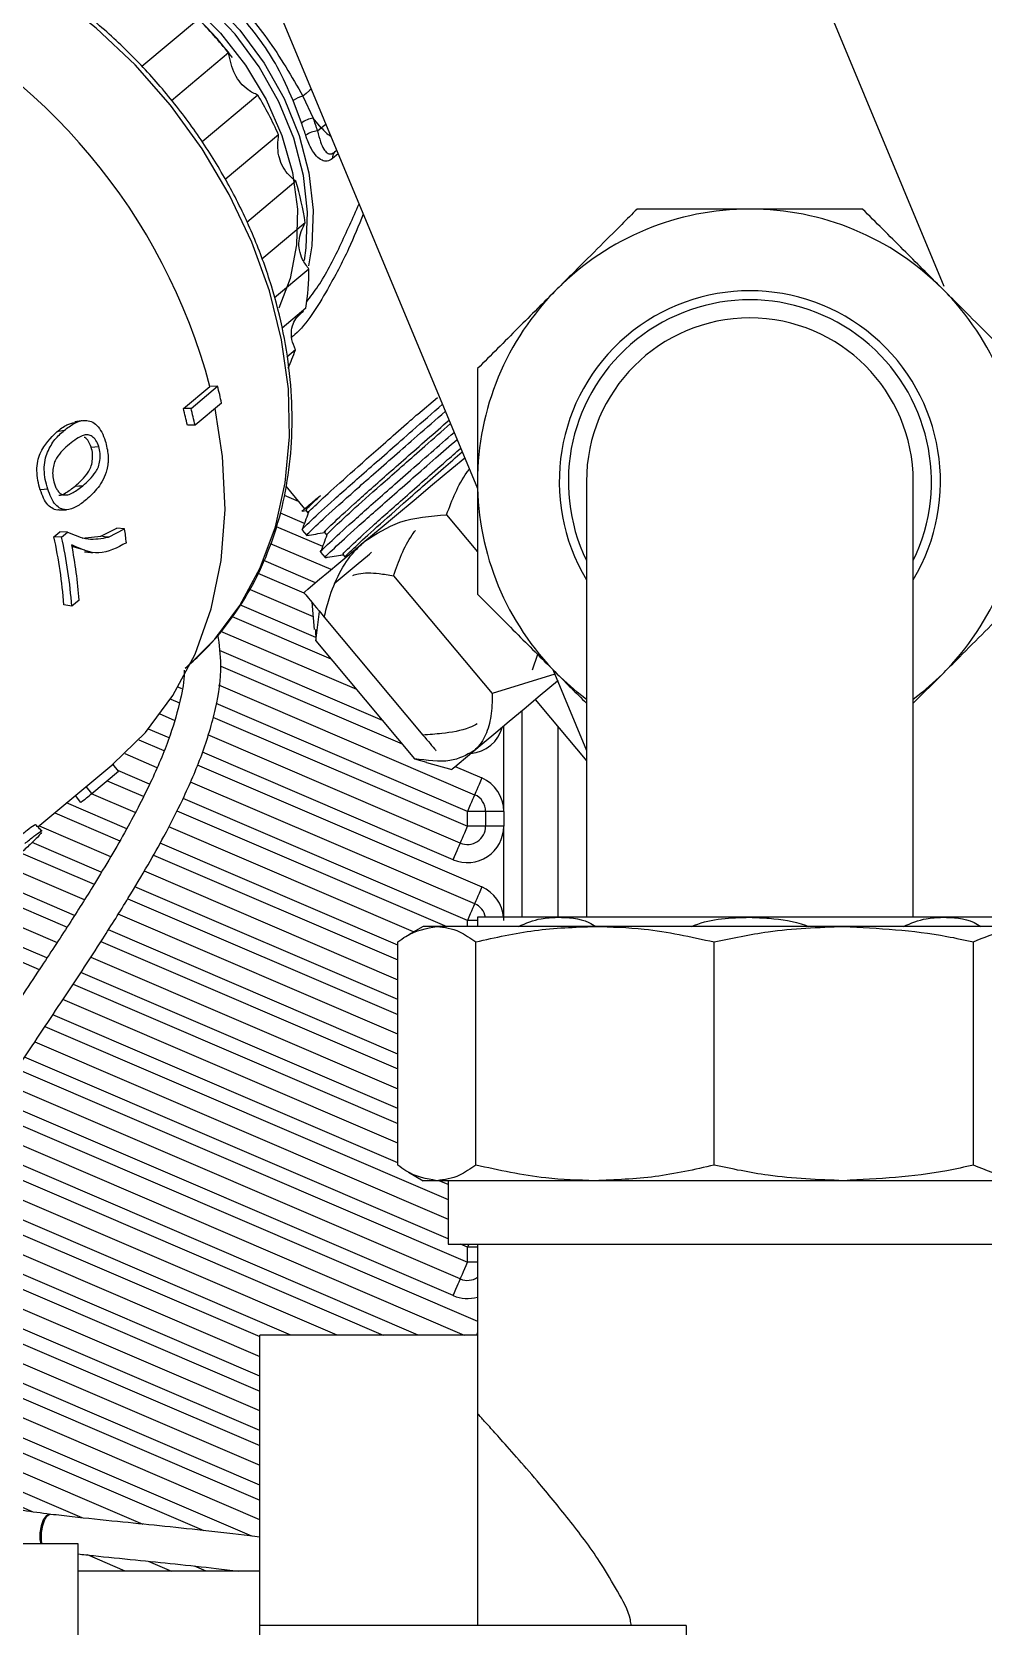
# Model space of a CAD drawing. Extents: x 75 to 2075, y 25 to 1460.
# Drawn here: x 1116.3 to 1191.2, y 955.8 to 1081.2 of the extents above; entities that cross this region are included whole.
import ezdxf

# ---------------------------------------------------------------- set-up
doc = ezdxf.new("R2010")
doc.units = 0
doc.header["$LTSCALE"] = 5
doc.linetypes.add('SLD-KATı', pattern=[0])
doc.layers.get('0').update_dxf_attribs({"linetype": 'CONTINUOUS'})

msp = doc.modelspace()

# ---------------------------------------------------------------- linework, layer by layer
at = {"color": 7, "linetype": 'SLD-KATı'}
for p, q in [((1188.121, 1061.194), (1166.719, 1112.599)), ((1125.046, 1108.623), (1151.412, 1045.294)), ((1129.444, 1082.227), (1124.997, 1078.505)), ((1131.819, 1079.563), (1127.335, 1075.81)), ((1134.123, 1076.244), (1129.727, 1072.565)), ((1137.668, 1076.171), (1138.48, 1074.439)), ((1137.555, 1074.058), (1136.893, 1075.835)), ((1139.117, 1073.678), (1138.48, 1074.439)), ((1138.823, 1073.432), (1139.117, 1073.678)), ((1135.757, 1073.13), (1131.541, 1069.601)), ((1140.334, 1071.902), (1140.161, 1071.757)), ((1137.118, 1069.468), (1133.251, 1066.231)), ((1137.853, 1066.209), (1134.433, 1063.347)), ((1138.138, 1062.563), (1135.429, 1060.296)), ((1137.9, 1059.477), (1136.033, 1057.914)), ((1137.081, 1056.204), (1136.407, 1055.64)), ((1128.265, 1051.591), (1130.353, 1053.339)), ((1128.867, 1051.603), (1130.954, 1053.351)), ((1130.954, 1053.351), (1130.353, 1053.339)), ((1146.699, 1051.157), (1148.267, 1052.47)), ((1128.867, 1051.603), (1128.265, 1051.591)), ((1131.27, 1052.022), (1129.182, 1050.274)), ((1129.182, 1050.274), (1128.575, 1050.287)), ((1159.983, 1045.859), (1159.983, 1011.574)), ((1185.698, 1011.574), (1185.698, 1045.859)), ((1136.183, 1044.791), (1137.3, 1044.312)), ((1136.317, 1045.488), (1137.803, 1043.712)), ((1139.031, 1044.74), (1139.04, 1044.747)), ((1139.044, 1044.741), (1139.031, 1044.74)), ((1137.622, 1043.531), (1137.912, 1043.582)), ((1137.908, 1043.586), (1138.086, 1043.374)), ((1121.755, 1041.542), (1123.023, 1042.19)), ((1122.371, 1041.48), (1123.64, 1042.121)), ((1123.64, 1042.121), (1123.023, 1042.19)), ((1148.975, 1043.244), (1151.412, 1040.332)), ((1118.073, 1041.498), (1118.536, 1041.886)), ((1118.68, 1041.485), (1118.073, 1041.498)), ((1119.143, 1041.873), (1118.536, 1041.886)), ((1118.68, 1041.485), (1119.143, 1041.873)), ((1120.3, 1041.403), (1121.755, 1041.542)), ((1139.88, 1038.921), (1135.119, 1040.961)), ((1137.603, 1042.038), (1137.967, 1041.604)), ((1139.364, 1041.847), (1139.541, 1041.635)), ((1120.495, 1040.453), (1119.496, 1040.73)), ((1139.059, 1040.299), (1139.422, 1039.864)), ((1140.819, 1040.108), (1140.997, 1039.896)), ((1144.801, 1038.445), (1152.566, 1029.168)), ((1133.507, 1037.367), (1138.469, 1035.24)), ((1119.484, 1036.046), (1118.862, 1036.16)), ((1120.057, 1036.525), (1119.484, 1036.046)), ((1138.372, 1036.354), (1138.557, 1034.217)), ((1138.685, 1033.327), (1138.971, 1035.639)), ((1139.349, 1035.188), (1147.114, 1025.91)), ((1141.902, 1029.483), (1131.202, 1034.069)), ((1138.663, 1034.226), (1138.685, 1033.327)), ((1138.685, 1033.327), (1146.45, 1024.049)), ((1156.138, 1032.257), (1155.696, 1031.004)), ((1157.34, 1031.056), (1159.983, 1024.705)), ((1131.024, 1029.859), (1151.18, 1021.221)), ((1157.485, 1030.706), (1152.566, 1029.168)), ((1185.698, 1028.412), (1187.993, 1030.707)), ((1127.552, 1027.061), (1126.43, 1027.542)), ((1154.903, 1027.835), (1154.903, 1011.574)), ((1150.055, 1017.418), (1130.175, 1025.937)), ((1157.76, 1011.574), (1157.76, 1026.545)), ((1116.809, 1018.68), (1122.785, 1023.682)), ((1123.157, 1023.062), (1122.7, 1023.61)), ((1123.653, 1024.447), (1126.175, 1023.366)), ((1146.45, 1024.049), (1147.401, 1023.788)), ((1147.389, 1023.743), (1149.375, 1023.208)), ((1121.069, 1021.314), (1123.157, 1023.062)), ((1128.799, 1022.241), (1151.18, 1012.649)), ((1120.186, 1020.618), (1119.766, 1021.154)), ((1121.069, 1021.314), (1120.612, 1021.863)), ((1124.455, 1019.817), (1121.033, 1021.284)), ((1150.617, 1018.731), (1150.617, 1019.908)), ((1152.046, 1019.908), (1150.617, 1019.908)), ((1152.046, 1019.908), (1152.046, 1018.731)), ((1153.475, 1019.908), (1152.046, 1019.908)), ((1153.475, 1019.908), (1153.475, 1018.731)), ((1116.911, 1018.765), (1122.524, 1016.359)), ((1146.372, 1010.424), (1127.104, 1018.682)), ((1152.046, 1018.731), (1150.617, 1018.731)), ((1153.475, 1018.731), (1152.046, 1018.731)), ((1153.475, 1011.336), (1153.475, 1018.731)), ((1120.471, 1012.953), (1114.053, 1015.704)), ((1125.188, 1015.218), (1145.15, 1006.662)), ((1110.769, 1012.826), (1118.317, 1009.591)), ((1145.15, 1002.377), (1123.125, 1011.816)), ((1147.126, 1010.859), (1145.968, 1010.191)), ((1148.21, 1010.859), (1147.126, 1010.859)), ((1160.646, 1010.859), (1148.21, 1010.859)), ((1157.688, 1011.574), (1151.412, 1011.574)), ((1172.84, 1011.574), (1157.688, 1011.574)), ((1180.226, 1010.859), (1160.646, 1010.859)), ((1187.993, 1011.574), (1172.84, 1011.574)), ((1195.48, 1010.859), (1180.226, 1010.859)), ((1194.269, 1011.574), (1187.993, 1011.574)), ((1145.15, 992.083), (1145.15, 1009.636)), ((1151.269, 992.083), (1151.269, 1009.636)), ((1170.024, 992.083), (1170.024, 1009.636)), ((1190.429, 992.083), (1190.429, 1009.636)), ((1120.977, 1008.451), (1145.15, 998.091)), ((1145.15, 993.805), (1118.785, 1005.105)), ((1116.565, 1001.77), (1149.091, 987.831)), ((1150.055, 983.132), (1114.358, 998.43)), ((1112.175, 995.08), (1150.357, 978.717)), ((1140.357, 978.717), (1110.114, 991.678)), ((1145.968, 991.528), (1147.126, 990.859)), ((1148.21, 990.859), (1147.126, 990.859)), ((1160.646, 990.859), (1148.21, 990.859)), ((1149.091, 990.859), (1149.091, 985.859)), ((1180.226, 990.859), (1160.646, 990.859)), ((1195.48, 990.859), (1180.226, 990.859)), ((1108.095, 988.257), (1134.269, 977.04)), ((1149.091, 985.859), (1196.59, 985.859)), ((1151.412, 985.859), (1151.412, 978.717)), ((1134.269, 972.754), (1106.336, 984.726)), ((1150.617, 984.445), (1150.617, 985.622)), ((1104.738, 981.125), (1134.269, 968.469)), ((1151.412, 978.717), (1134.269, 978.717)), ((1134.269, 955.859), (1134.269, 978.717)), ((1151.412, 978.717), (1151.412, 955.859)), ((1134.269, 964.183), (1103.635, 977.312)), ((1103.544, 973.065), (1125.069, 963.84)), ((1151.455, 972.538), (1151.412, 972.538)), ((1119.983, 962.288), (1104.983, 962.288)), ((1119.983, 860.859), (1119.983, 962.288)), ((1123.69, 960.145), (1120.725, 961.416)), ((1134.269, 960.145), (1119.983, 960.145)), ((1134.269, 954.238), (1134.269, 955.859)), ((1167.84, 955.859), (1134.269, 955.859)), ((1167.84, 955.859), (1167.84, 904.273))]:
    msp.add_line(p, q, dxfattribs=at)
at = {"color": 8, "linetype": 'SLD-KATı'}
for p, q in [((1140.448, 1071.629), (1140.005, 1071.258)), ((1137.785, 1042.55), (1135.899, 1043.359)), ((1135.563, 1042.326), (1139.221, 1040.758)), ((1138.652, 1037.893), (1134.59, 1039.634)), ((1140.769, 1040.094), (1140.865, 1040.053)), ((1134.123, 1038.657), (1137.744, 1037.105)), ((1138.678, 1033.596), (1132.712, 1036.153)), ((1132.107, 1035.235), (1139.874, 1031.907)), ((1143.931, 1027.059), (1131.104, 1032.557)), ((1131.208, 1031.335), (1145.467, 1025.224)), ((1128.144, 1029.539), (1127.844, 1029.668)), ((1127.266, 1028.738), (1127.95, 1028.445)), ((1150.617, 1019.908), (1130.84, 1028.384)), ((1130.588, 1027.315), (1150.617, 1018.731)), ((1127.131, 1025.688), (1125.507, 1026.384)), ((1153.475, 1019.908), (1153.475, 1026.639)), ((1124.746, 1025.533), (1126.719, 1024.687)), ((1149.492, 1016.105), (1129.762, 1024.56)), ((1129.359, 1023.556), (1151.743, 1013.963)), ((1149.644, 1023.433), (1151.743, 1022.534)), ((1122.261, 1022.312), (1125.108, 1021.092)), ((1125.603, 1022.057), (1123.1, 1023.13)), ((1150.617, 1011.336), (1128.239, 1020.927)), ((1118.139, 1019.793), (1123.253, 1017.601)), ((1123.802, 1018.543), (1119.069, 1020.571)), ((1127.753, 1019.958), (1148.984, 1010.859)), ((1121.796, 1015.117), (1116.353, 1017.45)), ((1145.15, 1009.394), (1126.433, 1017.415)), ((1115.477, 1016.648), (1121.243, 1014.177)), ((1125.902, 1016.466), (1145.15, 1008.217)), ((1119.7, 1011.73), (1113.032, 1014.587)), ((1112.102, 1013.809), (1119.111, 1010.805)), ((1145.15, 1005.108), (1124.451, 1013.979)), ((1123.892, 1013.041), (1145.15, 1003.931)), ((1108.554, 1011.044), (1116.921, 1007.458)), ((1117.523, 1008.377), (1109.564, 1011.788)), ((1151.427, 1011.336), (1150.617, 1011.336)), ((1150.617, 1010.859), (1150.617, 1011.336)), ((1121.772, 1009.664), (1145.15, 999.645)), ((1145.15, 1000.822), (1122.358, 1010.59)), ((1145.15, 996.537), (1120.182, 1007.237)), ((1119.58, 1006.318), (1145.15, 995.359)), ((1145.15, 992.251), (1117.981, 1003.895)), ((1117.371, 1002.979), (1149.091, 989.385)), ((1115.152, 999.644), (1150.617, 984.445)), ((1149.091, 986.276), (1115.76, 1000.561)), ((1149.492, 981.819), (1113.564, 997.216)), ((1112.963, 996.297), (1151.412, 979.819)), ((1146.73, 978.717), (1111.428, 993.846)), ((1110.862, 992.912), (1143.984, 978.717)), ((1149.091, 990.562), (1148.397, 990.859)), ((1108.801, 989.509), (1134.269, 978.594)), ((1136.73, 978.717), (1109.367, 990.444)), ((1134.269, 975.486), (1107.457, 986.977)), ((1106.974, 986.006), (1134.269, 974.309)), ((1150.617, 985.622), (1150.064, 985.859)), ((1150.719, 985.859), (1150.617, 985.622)), ((1151.412, 985.622), (1150.617, 985.622)), ((1151.412, 984.445), (1150.617, 984.445)), ((1134.269, 971.2), (1105.697, 983.445)), ((1105.234, 982.466), (1134.269, 970.023)), ((1134.269, 966.914), (1104.242, 979.783)), ((1103.978, 978.719), (1134.269, 965.737)), ((1133.648, 962.895), (1103.457, 975.834)), ((1103.171, 974.779), (1129.86, 963.341)), ((1120.289, 964.334), (1104.059, 971.29)), ((1104.881, 969.76), (1116.372, 964.836)), ((1125.5, 960.924), (1127.317, 960.145)), ((1120.064, 960.145), (1119.983, 960.18)), ((1130.064, 960.145), (1129.137, 960.542))]:
    msp.add_line(p, q, dxfattribs=at)
at = {"color": 8, "linetype": 'SLD-KATı', "flags": 128}
for points in [[(1128.856, 1031.57), (1130.727, 1033.455), (1132.71, 1036.097), (1134.311, 1039.053), (1135.506, 1042.283), (1136.279, 1045.74), (1136.62, 1049.378), (1136.522, 1053.144), (1135.989, 1056.986), (1135.027, 1060.849), (1133.65, 1064.68), (1131.876, 1068.425), (1129.732, 1072.031), (1127.247, 1075.448), (1124.455, 1078.627), (1121.397, 1081.524), (1118.115, 1084.099), (1114.655, 1086.314), (1111.066, 1088.14), (1107.398, 1089.55), (1103.702, 1090.525), (1100.031, 1091.051), (1096.436, 1091.12), (1094.371, 1090.946)], [(1137.78, 1063.242), (1137.931, 1064.244), (1138.038, 1067.04), (1137.708, 1069.932), (1136.948, 1072.848), (1135.778, 1075.718), (1134.225, 1078.47), (1132.329, 1081.037), (1130.136, 1083.356), (1127.7, 1085.369), (1125.082, 1087.026), (1122.344, 1088.288), (1119.556, 1089.122), (1117.579, 1089.444)], [(1120.956, 1087.919), (1121.032, 1087.895), (1123.784, 1086.783), (1126.438, 1085.254), (1128.925, 1083.348), (1131.181, 1081.115), (1133.146, 1078.612), (1134.771, 1075.905), (1136.013, 1073.063), (1136.84, 1070.16), (1137.23, 1067.271), (1137.174, 1064.471), (1136.672, 1061.832), (1135.772, 1059.491)], [(1138.327, 1076.723), (1138.183, 1076.602), (1137.92, 1076.382), (1137.668, 1076.171)], [(1139.117, 1073.678), (1139.384, 1073.902), (1139.471, 1073.975)], [(1151.412, 978.904), (1151.345, 978.748), (1151.331, 978.717)]]:
    msp.add_lwpolyline(points, dxfattribs=at)
at = {"color": 7, "linetype": 'SLD-KATı', "flags": 128}
for points in [[(1114.439, 1089.852), (1116.995, 1089.906), (1119.794, 1089.515), (1122.612, 1088.672), (1125.377, 1087.397), (1128.023, 1085.723), (1130.484, 1083.689), (1132.699, 1081.347), (1134.615, 1078.754), (1136.183, 1075.973), (1137.365, 1073.074), (1138.133, 1070.127), (1138.467, 1067.206), (1138.359, 1064.381), (1138.097, 1062.826)], [(1122.7, 1023.611), (1125.272, 1026.111), (1127.442, 1029.012), (1129.177, 1032.268), (1130.451, 1035.832), (1131.245, 1039.649), (1131.546, 1043.662), (1131.351, 1047.811), (1130.757, 1051.593)], [(1118.883, 1049.869), (1118.598, 1049.815), (1118.313, 1049.761)], [(1121.01, 1048.56), (1121.304, 1048.589), (1121.598, 1048.618)], [(1142.543, 1041.15), (1143.738, 1042.15), (1145.033, 1043.234), (1146.416, 1044.392), (1147.874, 1045.612), (1149.392, 1046.883), (1150.399, 1047.726)], [(1117.588, 1045.262), (1117.294, 1045.233), (1117, 1045.204)], [(1119.744, 1045.491), (1120.042, 1045.505), (1120.341, 1045.518)], [(1122.371, 1041.48), (1122.063, 1041.511), (1121.755, 1041.542)], [(1137.73, 1037.122), (1137.809, 1037.188), (1138.046, 1037.386), (1138.438, 1037.714), (1138.981, 1038.169), (1139.67, 1038.746), (1140.499, 1039.44), (1141.46, 1040.244), (1142.543, 1041.15)], [(1140.124, 1037.82), (1140.918, 1038.485), (1141.846, 1039.262), (1142.899, 1040.143), (1143.07, 1040.286)], [(1151.127, 1024.674), (1151.921, 1025.339), (1152.849, 1026.116), (1153.902, 1026.997), (1155.069, 1027.974), (1156.34, 1029.038), (1157.702, 1030.178), (1157.76, 1030.226)], [(1159.983, 1028.717), (1159.246, 1029.295), (1157.688, 1030.707)], [(1187.993, 1030.707), (1186.435, 1029.295), (1185.698, 1028.717)], [(1155.948, 1028.71), (1157.152, 1027.272), (1159.875, 1024.019), (1159.983, 1023.889)], [(1149.375, 1023.208), (1149.419, 1023.245), (1149.616, 1023.41), (1149.969, 1023.705), (1150.474, 1024.128), (1151.127, 1024.674)], [(1151.743, 1022.534), (1151.633, 1022.278), (1151.528, 1022.032), (1151.43, 1021.804), (1151.345, 1021.606), (1151.275, 1021.442), (1151.223, 1021.321), (1151.191, 1021.246), (1151.18, 1021.221)], [(1151.18, 1021.221), (1151.169, 1021.196), (1151.137, 1021.121), (1151.085, 1021), (1151.015, 1020.836), (1150.93, 1020.637), (1150.833, 1020.41), (1150.727, 1020.164), (1150.617, 1019.908)], [(1150.055, 1017.418), (1150.066, 1017.443), (1150.098, 1017.518), (1150.15, 1017.639), (1150.22, 1017.802), (1150.305, 1018.001), (1150.402, 1018.228), (1150.508, 1018.474), (1150.617, 1018.731)], [(1149.492, 1016.105), (1149.602, 1016.361), (1149.707, 1016.607), (1149.805, 1016.834), (1149.89, 1017.033), (1149.96, 1017.196), (1150.012, 1017.318), (1150.044, 1017.392), (1150.055, 1017.418)], [(1151.743, 1013.963), (1151.633, 1013.706), (1151.528, 1013.46), (1151.43, 1013.233), (1151.345, 1013.034), (1151.275, 1012.871), (1151.223, 1012.749), (1151.191, 1012.675), (1151.18, 1012.649)], [(1151.18, 1012.649), (1151.169, 1012.624), (1151.137, 1012.55), (1151.085, 1012.428), (1151.015, 1012.265), (1150.93, 1012.066), (1150.833, 1011.839), (1150.727, 1011.593), (1150.617, 1011.336)], [(1150.055, 983.132), (1150.066, 983.157), (1150.098, 983.232), (1150.15, 983.353), (1150.22, 983.516), (1150.305, 983.715), (1150.402, 983.942), (1150.508, 984.189), (1150.617, 984.445)], [(1149.492, 981.819), (1149.602, 982.075), (1149.707, 982.321), (1149.805, 982.548), (1149.89, 982.747), (1149.96, 982.911), (1150.012, 983.032), (1150.044, 983.107), (1150.055, 983.132)], [(1117.83, 964.604), (1117.736, 964.614), (1117.476, 964.491), (1117.239, 964.171), (1117.059, 963.702), (1116.965, 963.156), (1116.971, 962.615), (1117.034, 962.288)], [(1117.097, 963.193), (1117.189, 963.737), (1117.347, 964.198), (1117.546, 964.506), (1117.756, 964.614), (1117.777, 964.613)], [(1117.131, 962.288), (1117.085, 962.649), (1117.097, 963.193)]]:
    msp.add_lwpolyline(points, dxfattribs=at)
at = {"color": 7, "linetype": 'SLD-KATı'}
for centre, radius, start, end in [((1084.71, 1041.18), 47.234, 14.91664, 65.02554), ((1111.958, 1063.988), 25.263, 37.07076, 46.74956), ((1107.24, 1060.038), 31.39, 38.46274, 44.9803), ((1108.374, 1060.741), 30.056, 24.34254, 31.05082), ((1138.856, 1072.364), 3.988, 107.3296, 119.49327), ((1138.819, 1072.298), 2.167, 98.99504, 125.68551), ((1115.527, 1065.998), 23.456, 17.5897, 20.09996), ((1139.008, 1071.492), 1.949, 95.4492, 125.14321), ((1115.673, 1066.093), 24.285, 17.58976, 20.0985), ((1140.515, 1071.373), 0.523, 132.68166, 192.68851), ((1112.4, 1062.187), 25.768, 8.97772, 16.41202), ((1172.84, 1045.859), 21.429, 90, 135), ((1172.84, 1045.859), 21.429, 45, 90), ((1117.65, 1062.591), 20.488, 351.25716, 359.92107), ((1172.84, 1045.859), 21.429, 135, 180), ((1172.84, 1045.859), 21.429, 360, 45), ((1172.84, 1045.859), 15, 328.99728, 211.00272), ((1172.84, 1045.859), 14.286, 334.15807, 205.84193), ((1172.84, 1045.859), 12.857, 0, 180), ((1121.385, 1061.751), 16.647, 335.24411, 340.53759), ((1091.001, 1043.159), 41.233, 12.4119, 14.31006), ((1089.018, 1041.581), 40.504, 12.41233, 14.30886), ((1088.856, 1041.398), 41.292, 12.41303, 14.30851), ((1172.84, 1045.859), 21.429, 180, 225), ((1172.84, 1045.859), 21.429, 315, 360), ((1085.955, 1036.877), 38.048, 6.27425, 7.92214), ((1080.98, 1033.287), 37.99, 4.33688, 12.48219), ((1080.887, 1033.119), 38.707, 4.33701, 12.48226), ((1081.867, 1033.647), 38.298, 4.31113, 10.87338), ((1150.617, 1019.908), 2.857, 0, 66.80141), ((1106.398, 1039.018), 22.993, 306.84666, 309.64851), ((1150.617, 1019.908), 1.429, 0, 66.80141), ((1150.617, 1018.731), 2.857, 246.80141, 0), ((1150.617, 1018.731), 1.429, 246.80141, 0), ((1150.617, 1011.336), 1.429, 9.56172, 66.80141), ((1150.617, 984.445), 1.429, 246.80141, 303.78681)]:
    msp.add_arc(centre, radius, start, end, dxfattribs=at)
at = {"color": 8, "linetype": 'SLD-KATı'}
for centre, radius, start, end in [((1141.541, 1075.685), 3.147, 219.61071, 237.9219), ((1150.617, 1027.302), 2.857, 274.98551, 344.87201), ((1150.617, 1011.336), 2.857, 4.76419, 66.80141), ((1150.617, 984.445), 2.857, 246.80141, 286.14399)]:
    msp.add_arc(centre, radius, start, end, dxfattribs=at)
at = {"color": 7, "linetype": 'SLD-KATı'}
for points, knots in [([(1128.39, 1031.167), (1128.817, 1031.543), (1130.03, 1032.611), (1131.794, 1034.632), (1133.555, 1037.297), (1134.957, 1040.233), (1135.987, 1043.399), (1136.631, 1046.758), (1136.881, 1050.267), (1136.732, 1053.882), (1136.187, 1057.558), (1135.252, 1061.247), (1133.94, 1064.902), (1132.267, 1068.476), (1130.254, 1071.925), (1127.927, 1075.204), (1125.317, 1078.274), (1122.454, 1081.094), (1119.375, 1083.629), (1116.118, 1085.848), (1112.725, 1087.72), (1109.236, 1089.224), (1105.696, 1090.334), (1102.148, 1091.049), (1098.652, 1091.31), (1096.137, 1091.298), (1094.846, 1091.071), (1094.65, 1091.037)], [0, 0, 0, 0, 0.022651, 0.0643201, 0.1060128, 0.1477649, 0.1896114, 0.2315661, 0.2736228, 0.3157637, 0.3579663, 0.4002103, 0.4424789, 0.4847612, 0.5270503, 0.5693437, 0.6116419, 0.6539469, 0.6962597, 0.7385818, 0.7809133, 0.8232505, 0.8655851, 0.9079027, 0.9501843, 0.9924033, 1, 1, 1, 1]), ([(1136.893, 1075.835), (1136.501, 1076.723), (1135.475, 1079.051), (1133.771, 1081.37), (1131.261, 1084.119), (1129.524, 1085.363), (1128.012, 1086.446)], [0, 0, 0, 0, 0.2080431, 0.5453741, 0.6041414, 1, 1, 1, 1]), ([(1128.479, 1087.15), (1129.578, 1086.241), (1131.908, 1084.312), (1135.087, 1080.626), (1136.779, 1077.706), (1137.668, 1076.171)], [0, 0, 0, 0, 0.2973693, 0.630594, 1, 1, 1, 1]), ([(1134.123, 1076.244), (1133.86, 1076.368), (1133.363, 1076.604), (1132.748, 1077.194), (1132.102, 1078.166), (1131.936, 1078.986), (1131.819, 1079.563)], [0, 0, 0, 0, 0.2090017, 0.39533, 0.5749394, 1, 1, 1, 1]), ([(1138.823, 1073.432), (1138.895, 1073.132), (1139.027, 1072.577), (1139.291, 1072.007), (1139.562, 1071.687), (1139.851, 1071.57), (1140.058, 1071.696), (1140.161, 1071.757)], [0, 0, 0, 0, 0.2647439, 0.4897705, 0.6743717, 0.8391121, 1, 1, 1, 1]), ([(1137.118, 1069.468), (1136.886, 1069.664), (1136.446, 1070.035), (1135.992, 1070.755), (1135.623, 1071.817), (1135.702, 1072.588), (1135.757, 1073.13)], [0, 0, 0, 0, 0.209001, 0.3953281, 0.5749416, 1, 1, 1, 1]), ([(1140.005, 1071.258), (1139.866, 1071.172), (1139.589, 1070.999), (1139.154, 1071.089), (1138.718, 1071.428), (1138.263, 1072.074), (1138.018, 1072.732), (1137.887, 1073.086)], [0, 0, 0, 0, 0.1728159, 0.34380032, 0.52791467, 0.74592522, 1, 1, 1, 1]), ([(1137.938, 1059.97), (1138.254, 1060.38), (1139.242, 1061.663), (1140.627, 1064.377), (1141.596, 1066.587), (1142.084, 1067.699)], [0, 0, 0, 0, 0.189632, 0.5923326, 1, 1, 1, 1]), ([(1163.964, 1067.288), (1163.564, 1066.887), (1162.556, 1065.88), (1160.829, 1064.153), (1159.109, 1062.433), (1158.048, 1061.372), (1157.688, 1061.012)], [0, 0, 0, 0, 0.2056148, 0.5170125, 0.8361679, 1, 1, 1, 1]), ([(1172.84, 1067.288), (1171.652, 1067.288), (1168.535, 1067.288), (1165.711, 1067.288), (1163.964, 1067.288)], [0, 0, 0, 0, 0.3814205, 1, 1, 1, 1]), ([(1181.716, 1067.288), (1180.612, 1067.288), (1178.367, 1067.288), (1175.313, 1067.288), (1173.44, 1067.288), (1172.84, 1067.288)], [0, 0, 0, 0, 0.3967468, 0.8067535, 1, 1, 1, 1]), ([(1187.993, 1061.012), (1186.951, 1062.054), (1184.745, 1064.259), (1182.762, 1066.242), (1181.716, 1067.288)], [0, 0, 0, 0, 0.4724925, 1, 1, 1, 1]), ([(1138.138, 1062.563), (1137.958, 1062.811), (1137.618, 1063.282), (1137.37, 1064.06), (1137.313, 1065.109), (1137.63, 1065.755), (1137.853, 1066.209)], [0, 0, 0, 0, 0.2090022, 0.3953267, 0.5749385, 1, 1, 1, 1]), ([(1157.688, 1061.012), (1156.646, 1059.97), (1154.441, 1057.764), (1152.458, 1055.781), (1151.412, 1054.735)], [0, 0, 0, 0, 0.4724925, 1, 1, 1, 1]), ([(1194.269, 1054.735), (1193.868, 1055.136), (1192.861, 1056.144), (1191.134, 1057.871), (1189.414, 1059.59), (1188.353, 1060.652), (1187.993, 1061.012)], [0, 0, 0, 0, 0.2056133, 0.517011, 0.8361663, 1, 1, 1, 1]), ([(1137.081, 1056.204), (1136.971, 1056.481), (1136.764, 1057.005), (1136.748, 1057.765), (1136.974, 1058.606), (1137.422, 1059.003), (1137.715, 1059.264)], [0, 0, 0, 0, 0.2279289, 0.431129, 0.627003, 1, 1, 1, 1]), ([(1151.412, 1054.735), (1151.412, 1053.631), (1151.412, 1051.386), (1151.412, 1048.332), (1151.412, 1046.459), (1151.412, 1045.859)], [0, 0, 0, 0, 0.3967468, 0.8067535, 1, 1, 1, 1]), ([(1137.641, 1042.084), (1137.63, 1042.079), (1137.466, 1041.989), (1138.227, 1042.714), (1139.947, 1044.296), (1142.763, 1046.783), (1145.754, 1049.403), (1147.854, 1051.235), (1148.649, 1051.929)], [0, 0, 0, 0, 0.0149184, 0.2269861, 0.4434008, 0.655749, 0.8695841, 1, 1, 1, 1]), ([(1138.052, 1041.674), (1138.022, 1041.657), (1137.823, 1041.544), (1138.578, 1042.268), (1140.314, 1043.864), (1143.127, 1046.348), (1146.076, 1048.932), (1148.129, 1050.723), (1148.879, 1051.377)], [0, 0, 0, 0, 0.0374831, 0.2462706, 0.4593374, 0.6684004, 0.8789282, 1, 1, 1, 1]), ([(1138.121, 1043.411), (1138.112, 1043.407), (1137.96, 1043.327), (1138.652, 1043.992), (1140.171, 1045.4), (1142.63, 1047.585), (1144.958, 1049.631), (1146.403, 1050.898), (1146.699, 1051.157)], [0, 0, 0, 0, 0.01420108, 0.24999773, 0.47790093, 0.70207203, 0.93898573, 1, 1, 1, 1]), ([(1117, 1045.204), (1116.931, 1045.447), (1116.793, 1045.932), (1116.713, 1046.72), (1116.777, 1047.468), (1117.208, 1048.69), (1117.822, 1049.285), (1118.313, 1049.761)], [0, 0, 0, 0, 0.1253579, 0.2505853, 0.3755796, 0.5009815, 1, 1, 1, 1]), ([(1117.588, 1045.262), (1117.518, 1045.509), (1117.377, 1046.003), (1117.292, 1046.801), (1117.352, 1047.561), (1117.639, 1048.379), (1118.132, 1049.211), (1118.633, 1049.65), (1118.883, 1049.869)], [0, 0, 0, 0, 0.12649888, 0.25254662, 0.37765723, 0.50245787, 0.75110877, 1, 1, 1, 1]), ([(1118.313, 1049.761), (1118.569, 1049.972), (1119.008, 1050.336), (1119.518, 1050.446), (1119.732, 1050.492)], [0, 0, 0, 0, 0.580794, 1, 1, 1, 1]), ([(1118.883, 1049.869), (1119.141, 1050.068), (1119.655, 1050.466), (1120.388, 1050.713), (1121.011, 1050.607), (1121.468, 1050.299), (1121.857, 1049.752), (1122.028, 1049.284), (1122.113, 1049.05)], [0, 0, 0, 0, 0.24890463, 0.49748371, 0.62231372, 0.74753239, 0.87347488, 1, 1, 1, 1]), ([(1120.278, 1050.636), (1120.186, 1050.62), (1120.002, 1050.587), (1119.818, 1050.554), (1119.726, 1050.537)], [0, 0, 0, 0, 0.4999934, 1, 1, 1, 1]), ([(1139.097, 1040.345), (1139.086, 1040.339), (1138.922, 1040.25), (1139.683, 1040.975), (1141.401, 1042.556), (1144.221, 1045.046), (1147.041, 1047.517), (1148.956, 1049.187), (1149.568, 1049.722)], [0, 0, 0, 0, 0.0153761, 0.2339503, 0.4570045, 0.6758676, 0.8962633, 1, 1, 1, 1]), ([(1139.445, 1041.915), (1139.415, 1041.899), (1139.227, 1041.794), (1139.927, 1042.474), (1141.543, 1043.969), (1144.166, 1046.294), (1146.801, 1048.61), (1148.591, 1050.177), (1149.169, 1050.682)], [0, 0, 0, 0, 0.0396282, 0.2525707, 0.4698781, 0.6831017, 0.8978186, 1, 1, 1, 1]), ([(1139.576, 1041.672), (1139.568, 1041.668), (1139.416, 1041.588), (1140.108, 1042.253), (1141.625, 1043.66), (1144.092, 1045.852), (1146.717, 1048.16), (1148.602, 1049.809), (1149.284, 1050.406)], [0, 0, 0, 0, 0.0132325, 0.232946, 0.4453045, 0.6541855, 0.8749404, 1, 1, 1, 1]), ([(1119.292, 1048.786), (1118.928, 1048.472), (1118.473, 1048.079), (1118.075, 1047.301), (1117.973, 1046.796), (1117.964, 1046.223), (1118.06, 1045.862), (1118.107, 1045.682)], [0, 0, 0, 0, 0.4979518, 0.6227562, 0.7479591, 0.8736719, 1, 1, 1, 1]), ([(1121.598, 1048.618), (1121.532, 1048.783), (1121.4, 1049.112), (1121.091, 1049.411), (1120.762, 1049.559), (1120.121, 1049.456), (1119.66, 1049.084), (1119.292, 1048.786)], [0, 0, 0, 0, 0.1262343, 0.2519702, 0.3771575, 0.5019798, 1, 1, 1, 1]), ([(1119.744, 1045.491), (1120.106, 1045.805), (1120.56, 1046.197), (1120.99, 1046.96), (1121.108, 1047.464), (1121.144, 1048.026), (1121.055, 1048.382), (1121.01, 1048.56)], [0, 0, 0, 0, 0.5004853, 0.6256639, 0.7505945, 0.8753313, 1, 1, 1, 1]), ([(1120.341, 1045.518), (1120.704, 1045.833), (1121.157, 1046.226), (1121.586, 1046.995), (1121.702, 1047.506), (1121.735, 1048.076), (1121.644, 1048.437), (1121.598, 1048.618)], [0, 0, 0, 0, 0.4979749, 0.6227995, 0.7479905, 0.8737197, 1, 1, 1, 1]), ([(1121.01, 1048.56), (1120.945, 1048.719), (1120.814, 1049.036), (1120.598, 1049.276), (1120.477, 1049.323), (1120.463, 1049.328)], [0, 0, 0, 0, 0.469185, 0.938791, 1, 1, 1, 1]), ([(1122.113, 1049.05), (1122.211, 1048.677), (1122.356, 1048.119), (1122.343, 1047.431), (1122.302, 1047.054), (1122.264, 1046.876), (1122.246, 1046.787)], [0, 0, 0, 0, 0.5003139, 0.7504238, 0.8753285, 1, 1, 1, 1]), ([(1139.507, 1039.935), (1139.477, 1039.918), (1139.279, 1039.805), (1140.033, 1040.529), (1141.769, 1042.124), (1144.585, 1044.611), (1147.363, 1047.046), (1149.231, 1048.675), (1149.798, 1049.17)], [0, 0, 0, 0, 0.0386148, 0.2537058, 0.4732055, 0.6885804, 0.9054645, 1, 1, 1, 1]), ([(1140.9, 1040.176), (1140.871, 1040.16), (1140.682, 1040.055), (1141.383, 1040.735), (1142.998, 1042.229), (1145.625, 1044.557), (1148.088, 1046.723), (1149.693, 1048.128), (1150.088, 1048.473)], [0, 0, 0, 0, 0.0409401, 0.2609322, 0.4854337, 0.7057164, 0.9275418, 1, 1, 1, 1]), ([(1141.032, 1039.933), (1141.023, 1039.928), (1140.871, 1039.849), (1141.564, 1040.514), (1143.08, 1041.92), (1145.551, 1044.115), (1148.006, 1046.274), (1149.705, 1047.761), (1150.203, 1048.197)], [0, 0, 0, 0, 0.0136886, 0.240975, 0.4606528, 0.6767332, 0.9050969, 1, 1, 1, 1]), ([(1122.246, 1046.787), (1122.151, 1046.516), (1121.961, 1045.973), (1121.413, 1045.15), (1120.943, 1044.716), (1120.63, 1044.426)], [0, 0, 0, 0, 0.2503755, 0.5004737, 1, 1, 1, 1]), ([(1148.975, 1043.244), (1149.416, 1044.41), (1149.896, 1045.679), (1150.705, 1046.749), (1150.77, 1046.836)], [0, 0, 0, 0, 0.9190709, 1, 1, 1, 1]), ([(1151.412, 1045.859), (1151.412, 1044.671), (1151.412, 1041.554), (1151.412, 1038.73), (1151.412, 1036.983)], [0, 0, 0, 0, 0.3814205, 1, 1, 1, 1]), ([(1118.457, 1043.632), (1118.447, 1043.628), (1118.299, 1043.581), (1118, 1043.692), (1117.593, 1043.972), (1117.246, 1044.515), (1117.082, 1044.974), (1117, 1045.204)], [0, 0, 0, 0, 0.0189353, 0.2645285, 0.509515, 0.7544958, 1, 1, 1, 1]), ([(1120.63, 1044.426), (1120.374, 1044.228), (1119.863, 1043.831), (1119.168, 1043.584), (1118.599, 1043.697), (1118.188, 1044.01), (1117.838, 1044.559), (1117.671, 1045.027), (1117.588, 1045.262)], [0, 0, 0, 0, 0.2489183, 0.4974994, 0.6223646, 0.7475694, 0.8734842, 1, 1, 1, 1]), ([(1118.107, 1045.682), (1118.126, 1045.627), (1118.163, 1045.518), (1118.25, 1045.317), (1118.381, 1045.098), (1118.563, 1044.906), (1118.694, 1044.839), (1118.76, 1044.806)], [0, 0, 0, 0, 0.125761, 0.2513929, 0.5017403, 0.7512904, 1, 1, 1, 1]), ([(1118.468, 1044.778), (1118.506, 1044.778), (1118.685, 1044.776), (1119.118, 1045.018), (1119.493, 1045.302), (1119.744, 1045.491)], [0, 0, 0, 0, 0.0831235, 0.3886994, 1, 1, 1, 1]), ([(1118.76, 1044.806), (1118.9, 1044.796), (1119.182, 1044.776), (1119.716, 1045.034), (1120.091, 1045.325), (1120.341, 1045.518)], [0, 0, 0, 0, 0.2499098, 0.5000061, 1, 1, 1, 1]), ([(1137.618, 1043.557), (1137.606, 1043.547), (1137.554, 1043.503), (1137.851, 1043.752), (1138.385, 1044.199), (1138.876, 1044.61), (1139.031, 1044.74)], [0, 0, 0, 0, 0.1035254, 0.4612639, 0.829832, 1, 1, 1, 1]), ([(1137.989, 1043.654), (1137.96, 1043.638), (1137.771, 1043.533), (1138.263, 1044.009), (1138.883, 1044.59), (1139.044, 1044.741)], [0, 0, 0, 0, 0.121003, 0.7712142, 1, 1, 1, 1]), ([(1118.456, 1043.622), (1118.558, 1043.625), (1118.763, 1043.63), (1118.968, 1043.635), (1119.07, 1043.638)], [0, 0, 0, 0, 0.4999915, 1, 1, 1, 1]), ([(1138.09, 1043.386), (1138.009, 1043.164), (1137.847, 1042.719), (1137.685, 1042.275), (1137.604, 1042.053)], [0, 0, 0, 0, 0.4999979, 1, 1, 1, 1]), ([(1142.543, 1041.15), (1143.421, 1041.724), (1145.28, 1042.939), (1147.699, 1043.139), (1148.975, 1043.244)], [0, 0, 0, 0, 0.4724919, 1, 1, 1, 1]), ([(1119.143, 1041.873), (1119.681, 1041.642), (1120.754, 1041.181), (1121.833, 1041.38), (1122.371, 1041.48)], [0, 0, 0, 0, 0.500628, 1, 1, 1, 1]), ([(1123.775, 1041.035), (1123.051, 1040.653), (1121.599, 1039.886), (1120.186, 1040.542), (1119.477, 1040.871)], [0, 0, 0, 0, 0.498763, 1, 1, 1, 1]), ([(1137.983, 1041.601), (1138.216, 1041.641), (1138.677, 1041.722), (1139.139, 1041.803), (1139.368, 1041.843)], [0, 0, 0, 0, 0.5045211, 1, 1, 1, 1]), ([(1139.546, 1041.647), (1139.465, 1041.424), (1139.302, 1040.98), (1139.14, 1040.536), (1139.059, 1040.314)], [0, 0, 0, 0, 0.4999979, 1, 1, 1, 1]), ([(1139.349, 1035.188), (1139.467, 1035.671), (1139.763, 1036.887), (1140.503, 1038.693), (1141.493, 1040.191), (1142.277, 1040.907), (1142.543, 1041.15)], [0, 0, 0, 0, 0.20561315, 0.51701205, 0.83616634, 1, 1, 1, 1]), ([(1144.801, 1038.445), (1145.202, 1039.574), (1145.653, 1040.84), (1146.437, 1041.898), (1146.522, 1042.012)], [0, 0, 0, 0, 0.89173344, 1, 1, 1, 1]), ([(1120.48, 1040.332), (1120.591, 1040.32), (1120.813, 1040.297), (1121.035, 1040.273), (1121.146, 1040.261)], [0, 0, 0, 0, 0.4999953, 1, 1, 1, 1]), ([(1139.438, 1039.861), (1139.671, 1039.902), (1140.133, 1039.983), (1140.594, 1040.063), (1140.823, 1040.103)], [0, 0, 0, 0, 0.5045211, 1, 1, 1, 1]), ([(1141.598, 1038.468), (1141.74, 1038.515), (1142.33, 1038.713), (1143.44, 1038.659), (1144.418, 1038.505), (1144.801, 1038.445)], [0, 0, 0, 0, 0.1615939, 0.6718759, 1, 1, 1, 1]), ([(1137.73, 1037.122), (1137.782, 1037.06), (1137.917, 1036.898), (1138.802, 1035.841), (1139.349, 1035.188)], [0, 0, 0, 0, 0.3814192, 1, 1, 1, 1]), ([(1151.412, 1036.983), (1152.458, 1035.937), (1154.441, 1033.955), (1156.646, 1031.749), (1157.688, 1030.707)], [0, 0, 0, 0, 0.5275075, 1, 1, 1, 1]), ([(1187.993, 1030.707), (1188.353, 1031.067), (1189.396, 1032.11), (1191.116, 1033.83), (1192.844, 1035.559), (1193.868, 1036.583), (1194.269, 1036.983)], [0, 0, 0, 0, 0.1638308, 0.4746289, 0.7943868, 1, 1, 1, 1]), ([(1117.778, 964.613), (1116.362, 964.802), (1113.837, 965.14), (1110.656, 966.008), (1108.35, 966.963), (1106.722, 967.943), (1105.579, 968.905), (1104.499, 970.149), (1103.621, 971.884), (1103.245, 974.271), (1103.458, 976.92), (1104.171, 979.751), (1105.659, 983.717), (1108.35, 988.957), (1111.858, 994.653), (1115.375, 999.999), (1118.64, 1004.871), (1121.543, 1009.269), (1123.817, 1012.891), (1125.417, 1015.576), (1126.869, 1018.166), (1128.35, 1021.062), (1129.813, 1024.449), (1130.892, 1028.023), (1131.353, 1031.229), (1131.096, 1033.028), (1130.982, 1033.819)], [0, 0, 0, 0, 0.0489763, 0.087388, 0.1176823, 0.1418316, 0.1613293, 0.1785274, 0.2110847, 0.2435319, 0.2776453, 0.313347, 0.3494077, 0.4247335, 0.5064557, 0.5656661, 0.6282775, 0.6915718, 0.7316586, 0.7640661, 0.7916591, 0.827505, 0.8711943, 0.9175213, 0.9637387, 1, 1, 1, 1]), ([(1128.328, 1031.015), (1128.33, 1030.947), (1128.346, 1030.254), (1128.023, 1028.541), (1127.236, 1025.741), (1125.79, 1022.297), (1123.756, 1018.363), (1121.51, 1014.569), (1119.196, 1010.914), (1116.763, 1007.205), (1113.863, 1002.875), (1110.767, 998.214), (1107.923, 993.724), (1105.604, 989.77), (1103.761, 986.259), (1102.35, 983.093), (1101.198, 979.822), (1100.554, 976.891), (1100.431, 974.241), (1100.709, 971.795), (1101.322, 969.939), (1102.027, 968.884), (1102.139, 968.717)], [0, 0, 0, 0, 0.0042171, 0.0433488, 0.09043, 0.1471822, 0.2083924, 0.2761766, 0.3260674, 0.3819208, 0.4532949, 0.5341992, 0.6065232, 0.6684449, 0.7228231, 0.773904, 0.8166913, 0.8741358, 0.9076312, 0.938789, 0.9903084, 1, 1, 1, 1]), ([(1157.688, 1030.707), (1158.049, 1030.346), (1158.824, 1029.571), (1159.58, 1028.816), (1159.983, 1028.412)], [0, 0, 0, 0, 0.4654932, 1, 1, 1, 1]), ([(1152.566, 1029.168), (1152.56, 1028.778), (1152.546, 1027.798), (1152.288, 1026.396), (1151.78, 1025.301), (1151.292, 1024.833), (1151.127, 1024.674)], [0, 0, 0, 0, 0.20561389, 0.5170122, 0.83616668, 1, 1, 1, 1]), ([(1151.391, 1026.787), (1151.188, 1026.688), (1150.343, 1026.277), (1148.873, 1026.031), (1147.609, 1025.944), (1147.114, 1025.91)], [0, 0, 0, 0, 0.161596, 0.6718776, 1, 1, 1, 1]), ([(1147.114, 1025.91), (1147.504, 1025.444), (1147.942, 1024.921), (1148.139, 1024.685), (1148.161, 1024.66)], [0, 0, 0, 0, 0.8917358, 1, 1, 1, 1]), ([(1151.127, 1024.674), (1150.54, 1024.344), (1149.298, 1023.645), (1147.434, 1023.91), (1146.45, 1024.049)], [0, 0, 0, 0, 0.47249162, 1, 1, 1, 1]), ([(1115.268, 1017.864), (1115.516, 1018.069), (1116.012, 1018.48), (1116.455, 1018.794), (1116.644, 1018.894), (1116.628, 1018.851), (1116.627, 1018.848)], [0, 0, 0, 0, 0.3940194, 0.787058, 0.983706, 1, 1, 1, 1]), ([(1115.781, 1017.37), (1116.029, 1017.576), (1116.525, 1017.986), (1116.964, 1018.296), (1117.15, 1018.392), (1117.133, 1018.349), (1117.132, 1018.347)], [0, 0, 0, 0, 0.3953704, 0.790221, 0.988501, 1, 1, 1, 1]), ([(1117.137, 1018.352), (1117.053, 1018.435), (1116.886, 1018.603), (1116.718, 1018.77), (1116.634, 1018.854)], [0, 0, 0, 0, 0.4999999, 1, 1, 1, 1]), ([(1116.468, 1017.557), (1116.233, 1017.333), (1115.879, 1016.996), (1115.364, 1016.548), (1115.068, 1016.294), (1114.921, 1016.17), (1114.848, 1016.108)], [0, 0, 0, 0, 0.5003192, 0.7504279, 0.8753379, 1, 1, 1, 1]), ([(1117.09, 1018.235), (1117.023, 1018.15), (1116.889, 1017.978), (1116.609, 1017.697), (1116.468, 1017.557)], [0, 0, 0, 0, 0.4988493, 1, 1, 1, 1]), ([(1145.15, 1009.636), (1145.359, 1009.791), (1146.365, 1010.535), (1147.394, 1010.716), (1148.21, 1010.859)], [0, 0, 0, 0, 0.2077161, 1, 1, 1, 1]), ([(1148.21, 1010.859), (1148.807, 1010.782), (1149.836, 1010.649), (1150.845, 1009.936), (1151.269, 1009.636)], [0, 0, 0, 0, 0.5799535, 1, 1, 1, 1]), ([(1151.269, 1009.636), (1152.808, 1009.985), (1155.904, 1010.685), (1159.06, 1010.801), (1160.646, 1010.859)], [0, 0, 0, 0, 0.4971679, 1, 1, 1, 1]), ([(1151.412, 1011.574), (1151.412, 1011.536), (1151.412, 1011.496), (1151.412, 1010.89), (1151.412, 1010.859)], [0, 0, 0, 0, 0.9498703, 1, 1, 1, 1]), ([(1154.624, 1010.859), (1155.217, 1011.106), (1156.22, 1011.523), (1157.262, 1011.559), (1157.688, 1011.574)], [0, 0, 0, 0, 0.59166392, 1, 1, 1, 1]), ([(1157.688, 1011.574), (1158.54, 1011.557), (1159.59, 1011.537), (1160.543, 1010.967), (1160.723, 1010.859)], [0, 0, 0, 0, 0.811106, 1, 1, 1, 1]), ([(1160.646, 1010.859), (1161.941, 1010.821), (1165.096, 1010.726), (1168.196, 1010.041), (1170.024, 1009.636)], [0, 0, 0, 0, 0.41040305, 1, 1, 1, 1]), ([(1168.276, 1010.859), (1168.347, 1010.89), (1169.767, 1011.496), (1171.343, 1011.536), (1172.84, 1011.574)], [0, 0, 0, 0, 0.0501297, 1, 1, 1, 1]), ([(1170.024, 1009.636), (1171.437, 1009.936), (1174.802, 1010.649), (1178.235, 1010.782), (1180.226, 1010.859)], [0, 0, 0, 0, 0.4200474, 1, 1, 1, 1]), ([(1172.84, 1011.574), (1173.348, 1011.555), (1174.82, 1011.5), (1176.381, 1011.257), (1177.361, 1010.888), (1177.437, 1010.859)], [0, 0, 0, 0, 0.3271343, 0.9477308, 1, 1, 1, 1]), ([(1180.226, 1010.859), (1182.946, 1010.716), (1186.378, 1010.535), (1189.732, 1009.791), (1190.429, 1009.636)], [0, 0, 0, 0, 0.7922839, 1, 1, 1, 1]), ([(1184.929, 1010.859), (1185.522, 1011.106), (1186.524, 1011.523), (1187.567, 1011.559), (1187.993, 1011.574)], [0, 0, 0, 0, 0.59166392, 1, 1, 1, 1]), ([(1187.993, 1011.574), (1188.845, 1011.557), (1189.895, 1011.537), (1190.848, 1010.967), (1191.028, 1010.859)], [0, 0, 0, 0, 0.8111053, 1, 1, 1, 1]), ([(1190.429, 1009.636), (1191.258, 1009.985), (1192.925, 1010.685), (1194.625, 1010.801), (1195.48, 1010.859)], [0, 0, 0, 0, 0.4971662, 1, 1, 1, 1]), ([(1148.21, 990.859), (1147.394, 991.003), (1146.365, 991.184), (1145.359, 991.928), (1145.15, 992.083)], [0, 0, 0, 0, 0.7922841, 1, 1, 1, 1]), ([(1151.269, 992.083), (1150.845, 991.783), (1149.836, 991.07), (1148.807, 990.937), (1148.21, 990.859)], [0, 0, 0, 0, 0.4200465, 1, 1, 1, 1]), ([(1160.646, 990.859), (1159.352, 990.898), (1156.197, 990.993), (1153.097, 991.678), (1151.269, 992.083)], [0, 0, 0, 0, 0.4104018, 1, 1, 1, 1]), ([(1170.024, 992.083), (1168.485, 991.734), (1165.388, 991.033), (1162.233, 990.918), (1160.646, 990.859)], [0, 0, 0, 0, 0.4971666, 1, 1, 1, 1]), ([(1180.226, 990.859), (1178.235, 990.937), (1174.802, 991.07), (1171.437, 991.783), (1170.024, 992.083)], [0, 0, 0, 0, 0.5799526, 1, 1, 1, 1]), ([(1190.429, 992.083), (1189.732, 991.928), (1186.378, 991.184), (1182.946, 991.003), (1180.226, 990.859)], [0, 0, 0, 0, 0.2077159, 1, 1, 1, 1]), ([(1195.48, 990.859), (1194.782, 990.898), (1193.083, 990.993), (1191.413, 991.678), (1190.429, 992.083)], [0, 0, 0, 0, 0.4104018, 1, 1, 1, 1]), ([(1163.516, 955.859), (1163.492, 956.01), (1163.332, 956.989), (1162.41, 958.594), (1160.882, 961.225), (1158.716, 964.089), (1156.489, 966.801), (1154.626, 968.953), (1153.298, 970.452), (1152.313, 971.547), (1151.704, 972.218), (1151.405, 972.546), (1151.444, 972.503), (1151.455, 972.491)], [0, 0, 0, 0, 0.0148738, 0.0969701, 0.1811216, 0.3271863, 0.4774238, 0.587194, 0.6996728, 0.7873194, 0.8773104, 0.9650658, 1, 1, 1, 1]), ([(1134.269, 962.807), (1134.008, 962.844), (1132.64, 963.042), (1129.937, 963.336), (1126.425, 963.703), (1122.94, 964.058), (1120.033, 964.349), (1118.387, 964.546), (1117.831, 964.612)], [0, 0, 0, 0, 0.0531626, 0.27895, 0.4803417, 0.6728015, 0.8895939, 1, 1, 1, 1]), ([(1119.983, 961.497), (1120.378, 961.453), (1121.814, 961.296), (1124.417, 961.034), (1127.668, 960.706), (1130.422, 960.412), (1131.998, 960.216), (1132.571, 960.145)], [0, 0, 0, 0, 0.0984693, 0.3582457, 0.6017236, 0.8549656, 1, 1, 1, 1])]:
    msp.add_open_spline(points, degree=3, knots=knots, dxfattribs=at)
at = {"color": 8, "linetype": 'SLD-KATı'}
msp.add_open_spline([(1142.421, 1066.89), (1142.046, 1065.968), (1141.212, 1063.913), (1139.46, 1060.648), (1137.9, 1058.114), (1136.88, 1057.278), (1136.801, 1057.213)], degree=3, knots=[0, 0, 0, 0, 0.2523247, 0.5623559, 0.9659061, 1, 1, 1, 1], dxfattribs=at)

doc.saveas('drawing.dxf')
